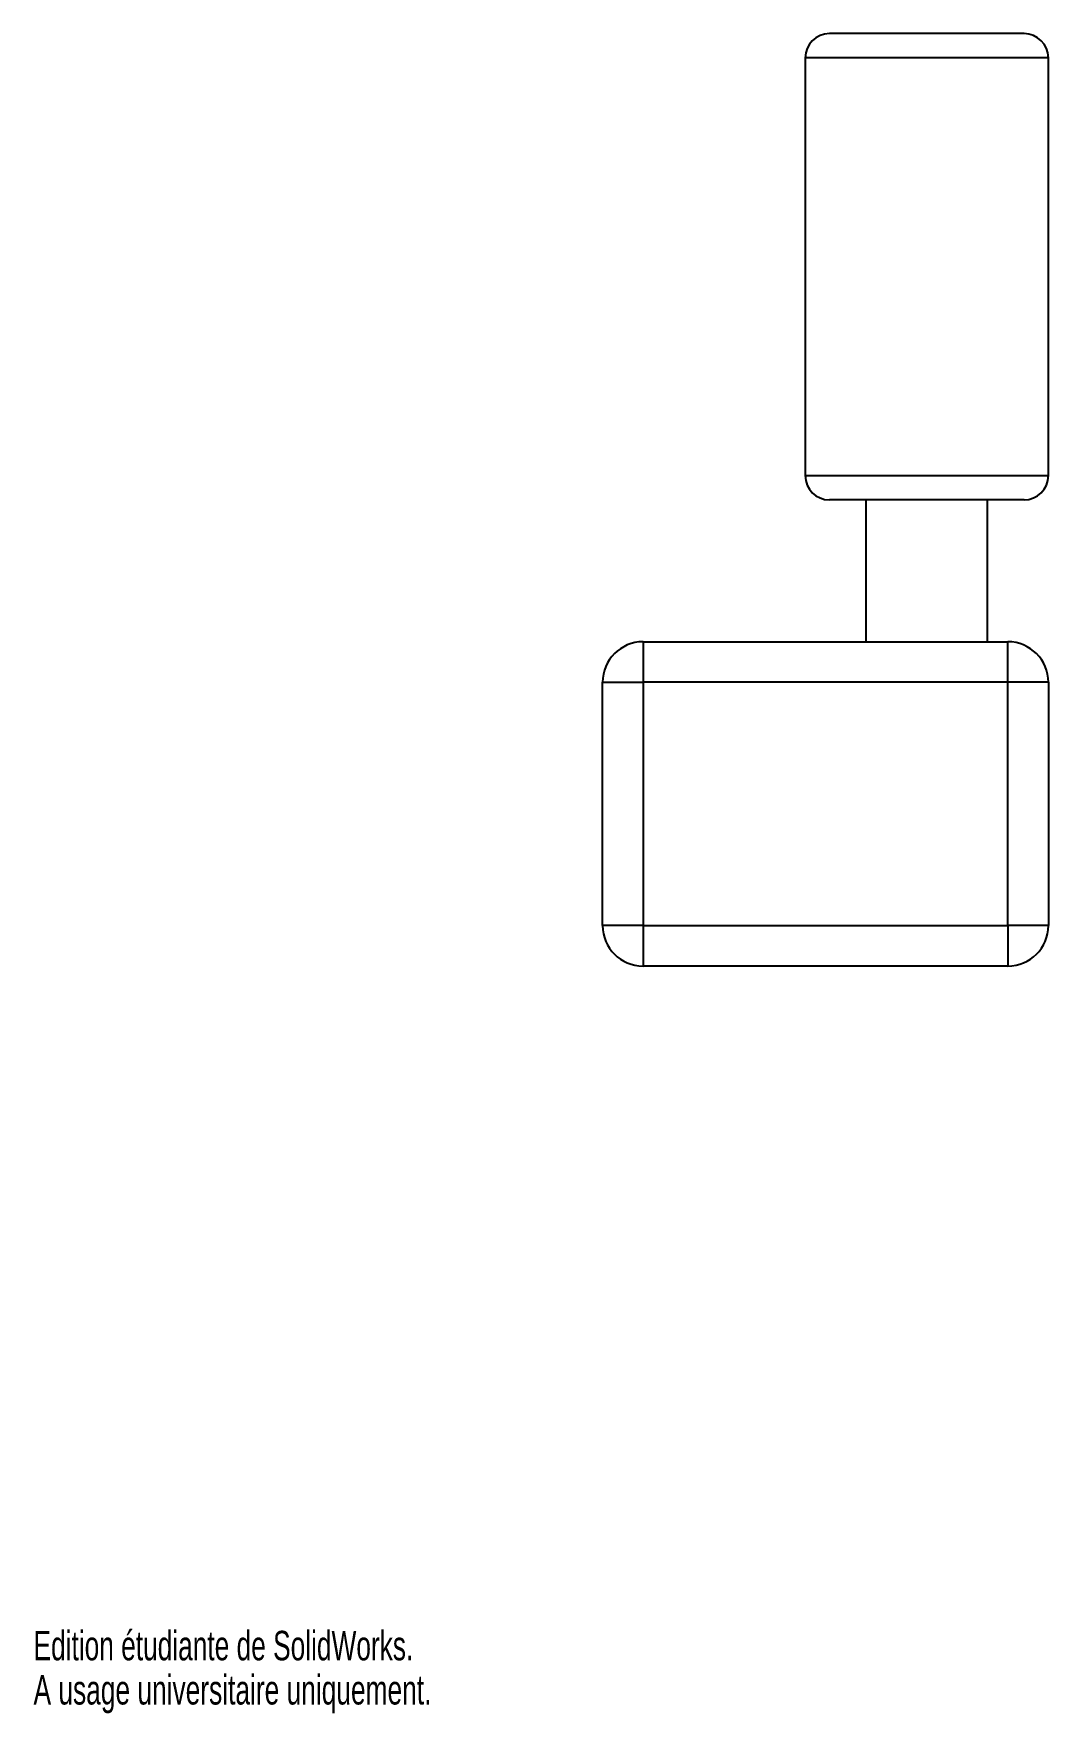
# Model space of a CAD drawing. Extents: x 0 to 125, y 0 to 207.
import ezdxf
from ezdxf.enums import TextEntityAlignment as Align

# ---------------------------------------------------------------- set-up
doc = ezdxf.new("R2010")
doc.units = 0
doc.layers.get('0').update_dxf_attribs({"linetype": 'CONTINUOUS'})

msp = doc.modelspace()

# ---------------------------------------------------------------- linework, layer by layer
at = {"color": 7, "linetype": 'CONTINUOUS'}
for p, q in [((122.19, 207.14), (98.19, 207.14)), ((95.19, 204.14), (95.19, 152.64)), ((125.19, 152.64), (125.19, 204.14)), ((122.19, 149.64), (98.19, 149.64)), ((102.69, 149.64), (102.69, 132.14)), ((117.69, 132.14), (117.69, 149.64)), ((75.19, 132.14), (75.19, 127.14)), ((75.19, 132.14), (120.19, 132.14)), ((120.19, 127.14), (120.19, 132.14)), ((70.19, 127.14), (75.19, 127.14)), ((70.19, 97.14), (70.19, 127.14)), ((120.19, 127.14), (75.19, 127.14)), ((75.19, 127.14), (75.19, 97.14)), ((120.19, 97.14), (120.19, 127.14)), ((125.19, 127.14), (120.19, 127.14)), ((125.19, 127.14), (125.19, 97.14)), ((75.19, 97.14), (70.19, 97.14)), ((75.19, 97.14), (120.19, 97.14)), ((75.19, 97.14), (75.19, 92.14)), ((120.19, 97.14), (120.19, 92.14)), ((125.19, 97.14), (120.19, 97.14)), ((120.19, 92.14), (75.19, 92.14))]:
    msp.add_line(p, q, dxfattribs=at)
at = {"color": 8, "linetype": 'CONTINUOUS'}
for p, q in [((125.19, 204.14), (95.19, 204.14)), ((95.19, 152.64), (125.19, 152.64))]:
    msp.add_line(p, q, dxfattribs=at)
at = {"color": 7, "linetype": 'CONTINUOUS'}
for centre, radius, start, end in [((98.19, 204.14), 3, 90, 180), ((122.19, 204.14), 3, 0, 90), ((98.19, 152.64), 3, 180, 270), ((122.19, 152.64), 3, 270, 0), ((75.19, 127.14), 5, 90, 180), ((120.19, 127.14), 5, 0, 90), ((75.19, 97.14), 5, 180, 270), ((120.19, 97.14), 5, 270, 0)]:
    msp.add_arc(centre, radius, start, end, dxfattribs=at)

# ---------------------------------------------------------------- texts
for s, width, p in [('Edition étudiante de SolidWorks.', 0.667188, (0, 5.45)), ('A usage universitaire uniquement.', 0.668182, (0, 0))]:
    msp.add_text(s, height=3.633, dxfattribs=dict(at, width=width)).set_placement(p, align=Align.BOTTOM_LEFT)

doc.saveas('drawing.dxf')
